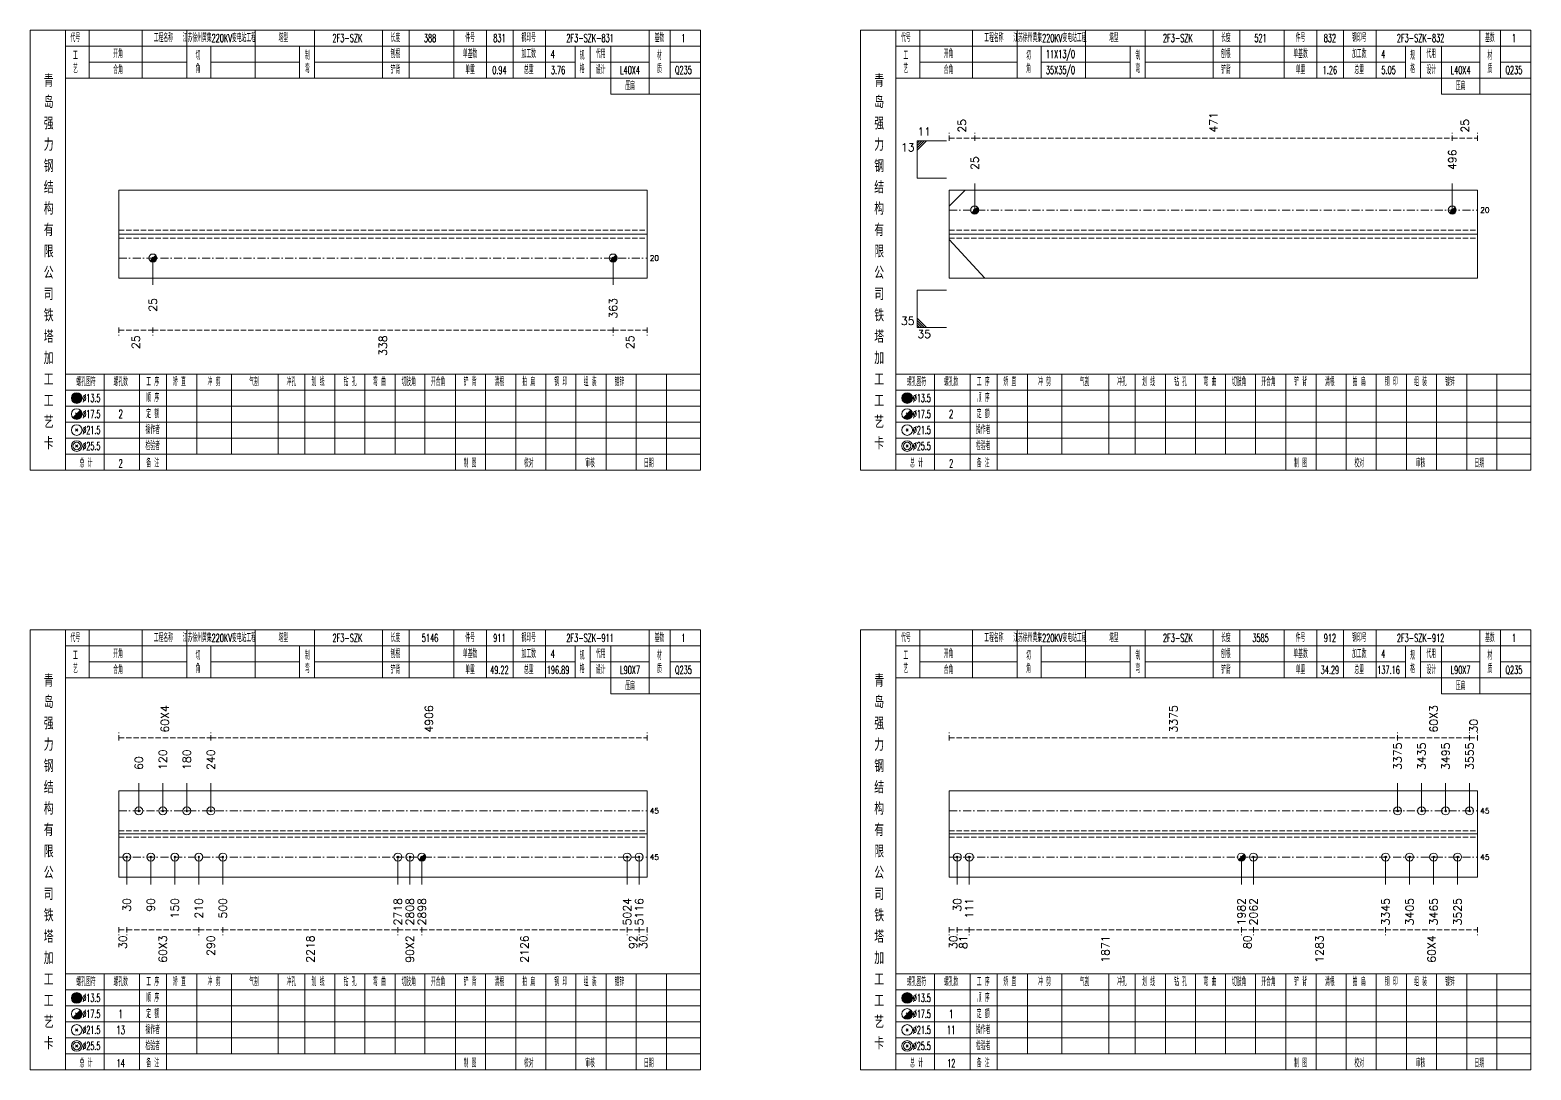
# Model space of a CAD drawing. Extents: x 0 to 4623, y -1159 to 4890.
# Drawn here: x 1557 to 2120, y 900 to 1290 of the extents above; entities that cross this region are included whole.
import ezdxf
from ezdxf.enums import TextEntityAlignment as Align

# ---------------------------------------------------------------- set-up
doc = ezdxf.new("R2010")
doc.units = 0
doc.header["$MEASUREMENT"] = 0
doc.linetypes.add('一点画线', pattern=[5.2, 3, -1, 0.2, -1])
doc.linetypes.add('虚线', pattern=[2.75, 2, -0.75])
doc.layers.get('0').update_dxf_attribs({"linetype": 'CONTINUOUS', "lineweight": 25})
for name, color, linetype, lineweight in [('1', 7, 'CONTINUOUS', 25), ('4', 7, 'CONTINUOUS', 25), ('5', 7, 'CONTINUOUS', 25)]:
    doc.layers.add(name, color=color, linetype=linetype, lineweight=lineweight)
doc.styles.get("Standard").update_dxf_attribs({"font": 'simplex.shx', "width": 0.7, "height": 3, "bigfont": 'gbhzfs.shx'})

# ---------------------------------------------------------------- blocks, each defined once
blk = doc.blocks.new('孔21.5')
at = {"layer": '5', "color": 7, "linetype": 'Continuous', "lineweight": 13}
for p, q in [((-0.2, -0.2), (0.2, 0.2)), ((-0.2, 0.2), (0.2, -0.2))]:
    blk.add_line(p, q, dxfattribs=at)
blk.add_circle((0, 0), 1, dxfattribs=at)
blk = doc.blocks.new('孔17.5')
at = {"layer": '5', "color": 7, "linetype": 'Continuous', "lineweight": 13}
for p, q in [((-0.707, -0.707), (0.707, 0.707)), ((-0.2, 0.2), (0.2, -0.2))]:
    blk.add_line(p, q, dxfattribs=at)
blk.add_circle((0, 0), 1, dxfattribs=at)
for radius in [0.9, 0.8, 0.7, 0.6, 0.5, 0.4, 0.3, 0.2, 0.1]:
    blk.add_arc((0, 0), radius, 225, 45, dxfattribs=at)

msp = doc.modelspace()

# ---------------------------------------------------------------- linework, layer by layer
at = {"color": 8, "linetype": '虚线', "lineweight": 9}
for p, q in [((1901.7, 1248.5), (1901.7, 1251.5)), ((1901.7, 1249.5), (1911.206, 1249.5)), ((1911.206, 1248.5), (1911.206, 1251.5)), ((1911.206, 1248.5), (1911.206, 1251.5)), ((1911.206, 1249.5), (2090.294, 1249.5)), ((2090.294, 1248.5), (2090.294, 1251.5)), ((2090.294, 1248.5), (2090.294, 1251.5)), ((2090.294, 1249.5), (2099.8, 1249.5)), ((2099.8, 1248.5), (2099.8, 1251.5)), ((1590.3, 1178.5), (1590.3, 1175.5)), ((1590.3, 1177.5), (1603.064, 1177.5)), ((1603.064, 1178.5), (1603.064, 1175.5)), ((1603.064, 1178.5), (1603.064, 1175.5)), ((1603.064, 1177.5), (1775.636, 1177.5)), ((1775.636, 1178.5), (1775.636, 1175.5)), ((1775.636, 1178.5), (1775.636, 1175.5)), ((1775.636, 1177.5), (1788.4, 1177.5)), ((1788.4, 1178.5), (1788.4, 1175.5)), ((1590.3, 1023.5), (1590.3, 1026.5)), ((1590.3, 1024.5), (1624.8, 1024.5)), ((1624.8, 1023.5), (1624.8, 1026.5)), ((1624.8, 1023.5), (1624.8, 1026.5)), ((1624.8, 1024.5), (1788.4, 1024.5)), ((1788.4, 1023.5), (1788.4, 1026.5)), ((1901.7, 1023.5), (1901.7, 1026.5)), ((1901.7, 1024.5), (2069.8, 1024.5)), ((2069.8, 1023.5), (2069.8, 1026.5)), ((2069.8, 1023.5), (2069.8, 1026.5)), ((2069.8, 1024.5), (2096.8, 1024.5)), ((2096.8, 1023.5), (2096.8, 1026.5)), ((2096.8, 1023.5), (2096.8, 1026.5)), ((2096.8, 1024.5), (2099.8, 1024.5)), ((2099.8, 1023.5), (2099.8, 1026.5)), ((1590.3, 953.5), (1590.3, 950.5)), ((1590.3, 952.5), (1593.3, 952.5)), ((1593.3, 953.5), (1593.3, 950.5)), ((1593.3, 953.5), (1593.3, 950.5)), ((1593.3, 952.5), (1620.3, 952.5)), ((1620.3, 953.5), (1620.3, 950.5)), ((1620.3, 953.5), (1620.3, 950.5)), ((1620.3, 952.5), (1629.3, 952.5)), ((1629.3, 953.5), (1629.3, 950.5)), ((1629.3, 953.5), (1629.3, 950.5)), ((1629.3, 952.5), (1694.932, 952.5)), ((1694.932, 953.5), (1694.932, 950.5)), ((1694.932, 953.5), (1694.932, 950.5)), ((1694.932, 952.5), (1703.932, 952.5)), ((1703.932, 953.5), (1703.932, 950.5)), ((1703.932, 953.5), (1703.932, 950.5)), ((1703.932, 952.5), (1780.9, 952.5)), ((1780.9, 953.5), (1780.9, 950.5)), ((1780.9, 953.5), (1780.9, 950.5)), ((1780.9, 952.5), (1785.4, 952.5)), ((1785.4, 953.5), (1785.4, 950.5)), ((1785.4, 953.5), (1785.4, 950.5)), ((1785.4, 952.5), (1788.4, 952.5)), ((1788.4, 953.5), (1788.4, 950.5)), ((1901.7, 953.5), (1901.7, 950.5)), ((1901.7, 952.5), (1904.7, 952.5)), ((1904.7, 953.5), (1904.7, 950.5)), ((1904.7, 953.5), (1904.7, 950.5)), ((1904.7, 952.5), (1909.2, 952.5)), ((1909.2, 953.5), (1909.2, 950.5)), ((1909.2, 953.5), (1909.2, 950.5)), ((1909.2, 952.5), (2011.221, 952.5)), ((2011.221, 953.5), (2011.221, 950.5)), ((2011.221, 953.5), (2011.221, 950.5)), ((2011.221, 952.5), (2015.721, 952.5)), ((2015.721, 953.5), (2015.721, 950.5)), ((2015.721, 953.5), (2015.721, 950.5)), ((2015.721, 952.5), (2065.3, 952.5)), ((2065.3, 953.5), (2065.3, 950.5)), ((2065.3, 953.5), (2065.3, 950.5)), ((2065.3, 952.5), (2099.8, 952.5)), ((2099.8, 953.5), (2099.8, 950.5))]:
    msp.add_line(p, q, dxfattribs=at)
at = {"color": 7, "linetype": 'Continuous', "lineweight": 13}
for p, q in [((1889.7, 1248.5), (1900.7, 1248.5)), ((1889.7, 1234.5), (1889.7, 1248.5)), ((1890.575, 1248.5), (1889.7, 1247.625)), ((1891.45, 1248.5), (1889.7, 1246.75)), ((1892.325, 1248.5), (1889.7, 1245.875)), ((1893.2, 1248.5), (1889.7, 1245)), ((1889.7, 1234.5), (1900.7, 1234.5)), ((1901.7, 1224), (1907.7, 1230)), ((1911.206, 1222.5), (1911.206, 1232.5)), ((2090.294, 1222.5), (2090.294, 1232.5)), ((1901.7, 1211.438), (1915.008, 1197)), ((1603.064, 1204.5), (1603.064, 1194.5)), ((1775.636, 1204.5), (1775.636, 1194.5)), ((1889.7, 1192.5), (1900.7, 1192.5)), ((1889.7, 1192.5), (1889.7, 1178.5)), ((1893.2, 1178.5), (1889.7, 1182)), ((1892.325, 1178.5), (1889.7, 1181.125)), ((1891.45, 1178.5), (1889.7, 1180.25)), ((1890.575, 1178.5), (1889.7, 1179.375)), ((1889.7, 1178.5), (1900.7, 1178.5)), ((1597.8, 997.167), (1597.8, 1007.5)), ((1606.8, 997.167), (1606.8, 1007.5)), ((1615.8, 997.167), (1615.8, 1007.5)), ((1624.8, 997.167), (1624.8, 1007.5)), ((2069.8, 997.167), (2069.8, 1007.5)), ((2078.8, 997.167), (2078.8, 1007.5)), ((2087.8, 997.167), (2087.8, 1007.5)), ((2096.8, 997.167), (2096.8, 1007.5)), ((1593.3, 979.833), (1593.3, 969.5)), ((1602.3, 979.833), (1602.3, 969.5)), ((1611.3, 979.833), (1611.3, 969.5)), ((1620.3, 979.833), (1620.3, 969.5)), ((1629.3, 979.833), (1629.3, 969.5)), ((1694.932, 979.833), (1694.932, 969.5)), ((1699.432, 979.833), (1699.432, 969.5)), ((1703.932, 979.833), (1703.932, 969.5)), ((1780.9, 979.833), (1780.9, 969.5)), ((1785.4, 979.833), (1785.4, 969.5)), ((1904.7, 979.833), (1904.7, 969.5)), ((1909.2, 979.833), (1909.2, 969.5)), ((2011.221, 979.833), (2011.221, 969.5)), ((2015.721, 979.833), (2015.721, 969.5)), ((2065.3, 979.833), (2065.3, 969.5)), ((2074.3, 979.833), (2074.3, 969.5)), ((2083.3, 979.833), (2083.3, 969.5)), ((2092.3, 979.833), (2092.3, 969.5))]:
    msp.add_line(p, q, dxfattribs=at)
at = {"color": 7, "linetype": 'Continuous', "lineweight": 18}
for p, q in [((1590.3, 1230), (1590.3, 1197)), ((1590.3, 1230), (1788.4, 1230)), ((1788.4, 1230), (1788.4, 1197)), ((1901.7, 1230), (1901.7, 1197)), ((1901.7, 1230), (2099.8, 1230)), ((2099.8, 1230), (2099.8, 1197)), ((1590.3, 1213.5), (1788.4, 1213.5)), ((1901.7, 1213.5), (2099.8, 1213.5)), ((1590.3, 1004.667), (1590.3, 972.333)), ((1590.3, 1004.667), (1788.4, 1004.667)), ((1788.4, 1004.667), (1788.4, 972.333)), ((1901.7, 1004.667), (1901.7, 972.333)), ((1901.7, 1004.667), (2099.8, 1004.667)), ((2099.8, 1004.667), (2099.8, 972.333)), ((1590.3, 988.5), (1788.4, 988.5)), ((1901.7, 988.5), (2099.8, 988.5))]:
    msp.add_line(p, q, dxfattribs=at)
at = {"color": 3, "linetype": '一点画线', "lineweight": 13}
for p, q in [((1901.7, 1222.5), (2099.8, 1222.5)), ((1590.3, 1204.5), (1788.4, 1204.5)), ((1590.3, 997.167), (1788.4, 997.167)), ((1901.7, 997.167), (2099.8, 997.167)), ((1590.3, 979.833), (1788.4, 979.833)), ((1901.7, 979.833), (2099.8, 979.833))]:
    msp.add_line(p, q, dxfattribs=at)
at = {"color": 1, "linetype": '虚线', "lineweight": 18}
for p, q in [((1590.3, 1215), (1788.4, 1215)), ((1590.3, 1212), (1788.4, 1212)), ((1901.7, 1215), (2099.8, 1215)), ((1901.7, 1212), (2099.8, 1212)), ((1590.3, 989.667), (1788.4, 989.667)), ((1590.3, 987.333), (1788.4, 987.333)), ((1901.7, 989.667), (2099.8, 989.667)), ((1901.7, 987.333), (2099.8, 987.333))]:
    msp.add_line(p, q, dxfattribs=at)
at = {"layer": '1', "color": 7, "linetype": 'Continuous', "lineweight": 18}
for p, q in [((1590.3, 1197), (1788.4, 1197)), ((1901.7, 1197), (2099.8, 1197)), ((1590.3, 972.333), (1788.4, 972.333)), ((1901.7, 972.333), (2099.8, 972.333))]:
    msp.add_line(p, q, dxfattribs=at)
at = {"layer": '4', "color": 1, "linetype": 'Continuous', "lineweight": 18}
for p, q in [((1570.3, 1125), (1570.3, 1290)), ((1579.2, 1272), (1579.2, 1290)), ((1599, 1272), (1599, 1290)), ((1615.8, 1272), (1615.8, 1290)), ((1641.4, 1272), (1641.4, 1290)), ((1663.7, 1272), (1663.7, 1290)), ((1689.2, 1272), (1689.2, 1290)), ((1699.2, 1272), (1699.2, 1290)), ((1715.9, 1272), (1715.9, 1290)), ((1728.1, 1272), (1728.1, 1290)), ((1738.1, 1272), (1738.1, 1290)), ((1750.3, 1272), (1750.3, 1290)), ((1789.2, 1266), (1789.2, 1290)), ((1797, 1272), (1797, 1290)), ((1881.7, 1125), (1881.7, 1290)), ((1890.6, 1272), (1890.6, 1290)), ((1910.4, 1272), (1910.4, 1290)), ((1927.2, 1272), (1927.2, 1290)), ((1952.8, 1272), (1952.8, 1290)), ((1975.1, 1272), (1975.1, 1290)), ((2000.6, 1272), (2000.6, 1290)), ((2010.6, 1272), (2010.6, 1290)), ((2027.3, 1272), (2027.3, 1290)), ((2039.5, 1272), (2039.5, 1290)), ((2049.5, 1272), (2049.5, 1290)), ((2061.7, 1272), (2061.7, 1290)), ((2100.6, 1266), (2100.6, 1290)), ((2108.4, 1272), (2108.4, 1290)), ((1570.3, 1284), (1808.4, 1284)), ((1624.8, 1272), (1624.8, 1284)), ((1658.1, 1272), (1658.1, 1284)), ((1761.4, 1272), (1761.4, 1284)), ((1767, 1272), (1767, 1284)), ((1774.8, 1266), (1774.8, 1284)), ((1881.7, 1284), (2119.8, 1284)), ((1936.2, 1272), (1936.2, 1284)), ((1969.5, 1272), (1969.5, 1284)), ((2072.8, 1272), (2072.8, 1284)), ((2078.4, 1272), (2078.4, 1284)), ((2086.2, 1266), (2086.2, 1284)), ((1579.2, 1278), (1615.8, 1278)), ((1624.8, 1278), (1658.1, 1278)), ((1663.7, 1278), (1761.4, 1278)), ((1767, 1278), (1789.2, 1278)), ((1797, 1278), (1808.4, 1278)), ((1890.6, 1278), (1927.2, 1278)), ((1936.2, 1278), (1969.5, 1278)), ((1975.1, 1278), (2072.8, 1278)), ((2078.4, 1278), (2100.6, 1278)), ((2108.4, 1278), (2119.8, 1278)), ((1570.3, 1272), (1808.4, 1272)), ((1881.7, 1272), (2119.8, 1272)), ((1774.8, 1266), (1808.4, 1266)), ((2086.2, 1266), (2119.8, 1266)), ((1570.3, 1161), (1808.4, 1161)), ((1584.8, 1125), (1584.8, 1161)), ((1598.1, 1125), (1598.1, 1161)), ((1608.2, 1125), (1608.2, 1161)), ((1619.6, 1131), (1619.6, 1161)), ((1632.5, 1131), (1632.5, 1161)), ((1650.1, 1131), (1650.1, 1161)), ((1660, 1131), (1660, 1161)), ((1671.3, 1131), (1671.3, 1161)), ((1682.6, 1131), (1682.6, 1161)), ((1693.9, 1131), (1693.9, 1161)), ((1705.1, 1131), (1705.1, 1161)), ((1716.5, 1131), (1716.5, 1161)), ((1727.8, 1131), (1727.8, 1161)), ((1739.1, 1131), (1739.1, 1161)), ((1750.4, 1131), (1750.4, 1161)), ((1761.7, 1131), (1761.7, 1161)), ((1773, 1131), (1773, 1161)), ((1784.3, 1131), (1784.3, 1161)), ((1795.6, 1131), (1795.6, 1161)), ((1881.7, 1161), (2119.8, 1161)), ((1896.2, 1125), (1896.2, 1161)), ((1909.5, 1125), (1909.5, 1161)), ((1919.6, 1125), (1919.6, 1161)), ((1931, 1131), (1931, 1161)), ((1943.9, 1131), (1943.9, 1161)), ((1961.5, 1131), (1961.5, 1161)), ((1971.4, 1131), (1971.4, 1161)), ((1982.7, 1131), (1982.7, 1161)), ((1994, 1131), (1994, 1161)), ((2005.3, 1131), (2005.3, 1161)), ((2016.5, 1131), (2016.5, 1161)), ((2027.9, 1131), (2027.9, 1161)), ((2039.2, 1131), (2039.2, 1161)), ((2050.5, 1131), (2050.5, 1161)), ((2061.8, 1131), (2061.8, 1161)), ((2073.1, 1131), (2073.1, 1161)), ((2084.4, 1131), (2084.4, 1161)), ((2095.7, 1131), (2095.7, 1161)), ((2107, 1131), (2107, 1161)), ((1570.3, 1155), (1808.4, 1155)), ((1881.7, 1155), (2119.8, 1155)), ((1570.3, 1149), (1808.4, 1149)), ((1881.7, 1149), (2119.8, 1149)), ((1570.3, 1143), (1808.4, 1143)), ((1881.7, 1143), (2119.8, 1143)), ((1570.3, 1137), (1808.4, 1137)), ((1881.7, 1137), (2119.8, 1137)), ((1570.3, 1131), (1808.4, 1131)), ((1716.5, 1125), (1716.5, 1131)), ((1727.8, 1125), (1727.8, 1131)), ((1739.1, 1125), (1739.1, 1131)), ((1750.4, 1125), (1750.4, 1131)), ((1761.7, 1125), (1761.7, 1131)), ((1773, 1125), (1773, 1131)), ((1784.3, 1125), (1784.3, 1131)), ((1795.6, 1125), (1795.6, 1131)), ((1881.7, 1131), (2119.8, 1131)), ((2027.9, 1125), (2027.9, 1131)), ((2039.2, 1125), (2039.2, 1131)), ((2050.5, 1125), (2050.5, 1131)), ((2061.8, 1125), (2061.8, 1131)), ((2073.1, 1125), (2073.1, 1131)), ((2084.4, 1125), (2084.4, 1131)), ((2095.7, 1125), (2095.7, 1131)), ((2107, 1125), (2107, 1131)), ((1570.3, 900), (1570.3, 1065)), ((1579.2, 1047), (1579.2, 1065)), ((1599, 1047), (1599, 1065)), ((1615.8, 1047), (1615.8, 1065)), ((1641.4, 1047), (1641.4, 1065)), ((1663.7, 1047), (1663.7, 1065)), ((1689.2, 1047), (1689.2, 1065)), ((1699.2, 1047), (1699.2, 1065)), ((1715.9, 1047), (1715.9, 1065)), ((1728.1, 1047), (1728.1, 1065)), ((1738.1, 1047), (1738.1, 1065)), ((1750.3, 1047), (1750.3, 1065)), ((1789.2, 1041), (1789.2, 1065)), ((1797, 1047), (1797, 1065)), ((1881.7, 900), (1881.7, 1065)), ((1890.6, 1047), (1890.6, 1065)), ((1910.4, 1047), (1910.4, 1065)), ((1927.2, 1047), (1927.2, 1065)), ((1952.8, 1047), (1952.8, 1065)), ((1975.1, 1047), (1975.1, 1065)), ((2000.6, 1047), (2000.6, 1065)), ((2010.6, 1047), (2010.6, 1065)), ((2027.3, 1047), (2027.3, 1065)), ((2039.5, 1047), (2039.5, 1065)), ((2049.5, 1047), (2049.5, 1065)), ((2061.7, 1047), (2061.7, 1065)), ((2100.6, 1041), (2100.6, 1065)), ((2108.4, 1047), (2108.4, 1065)), ((1570.3, 1059), (1808.4, 1059)), ((1624.8, 1047), (1624.8, 1059)), ((1658.1, 1047), (1658.1, 1059)), ((1761.4, 1047), (1761.4, 1059)), ((1767, 1047), (1767, 1059)), ((1774.8, 1041), (1774.8, 1059)), ((1881.7, 1059), (2119.8, 1059)), ((1936.2, 1047), (1936.2, 1059)), ((1969.5, 1047), (1969.5, 1059)), ((2072.8, 1047), (2072.8, 1059)), ((2078.4, 1047), (2078.4, 1059)), ((2086.2, 1041), (2086.2, 1059)), ((1579.2, 1053), (1615.8, 1053)), ((1624.8, 1053), (1658.1, 1053)), ((1663.7, 1053), (1761.4, 1053)), ((1767, 1053), (1789.2, 1053)), ((1797, 1053), (1808.4, 1053)), ((1890.6, 1053), (1927.2, 1053)), ((1936.2, 1053), (1969.5, 1053)), ((1975.1, 1053), (2072.8, 1053)), ((2078.4, 1053), (2100.6, 1053)), ((2108.4, 1053), (2119.8, 1053)), ((1570.3, 1047), (1808.4, 1047)), ((1881.7, 1047), (2119.8, 1047)), ((1774.8, 1041), (1808.4, 1041)), ((2086.2, 1041), (2119.8, 1041)), ((1570.3, 936), (1808.4, 936)), ((1584.8, 900), (1584.8, 936)), ((1598.1, 900), (1598.1, 936)), ((1608.2, 900), (1608.2, 936)), ((1619.6, 906), (1619.6, 936)), ((1632.5, 906), (1632.5, 936)), ((1650.1, 906), (1650.1, 936)), ((1660, 906), (1660, 936)), ((1671.3, 906), (1671.3, 936)), ((1682.6, 906), (1682.6, 936)), ((1693.9, 906), (1693.9, 936)), ((1705.1, 906), (1705.1, 936)), ((1716.5, 906), (1716.5, 936)), ((1727.8, 906), (1727.8, 936)), ((1739.1, 906), (1739.1, 936)), ((1750.4, 906), (1750.4, 936)), ((1761.7, 906), (1761.7, 936)), ((1773, 906), (1773, 936)), ((1784.3, 906), (1784.3, 936)), ((1795.6, 906), (1795.6, 936)), ((1881.7, 936), (2119.8, 936)), ((1896.2, 900), (1896.2, 936)), ((1909.5, 900), (1909.5, 936)), ((1919.6, 900), (1919.6, 936)), ((1931, 906), (1931, 936)), ((1943.9, 906), (1943.9, 936)), ((1961.5, 906), (1961.5, 936)), ((1971.4, 906), (1971.4, 936)), ((1982.7, 906), (1982.7, 936)), ((1994, 906), (1994, 936)), ((2005.3, 906), (2005.3, 936)), ((2016.5, 906), (2016.5, 936)), ((2027.9, 906), (2027.9, 936)), ((2039.2, 906), (2039.2, 936)), ((2050.5, 906), (2050.5, 936)), ((2061.8, 906), (2061.8, 936)), ((2073.1, 906), (2073.1, 936)), ((2084.4, 906), (2084.4, 936)), ((2095.7, 906), (2095.7, 936)), ((2107, 906), (2107, 936)), ((1570.3, 930), (1808.4, 930)), ((1881.7, 930), (2119.8, 930)), ((1570.3, 924), (1808.4, 924)), ((1881.7, 924), (2119.8, 924)), ((1570.3, 918), (1808.4, 918)), ((1881.7, 918), (2119.8, 918)), ((1570.3, 912), (1808.4, 912)), ((1881.7, 912), (2119.8, 912)), ((1570.3, 906), (1808.4, 906)), ((1716.5, 900), (1716.5, 906)), ((1727.8, 900), (1727.8, 906)), ((1739.1, 900), (1739.1, 906)), ((1750.4, 900), (1750.4, 906)), ((1761.7, 900), (1761.7, 906)), ((1773, 900), (1773, 906)), ((1784.3, 900), (1784.3, 906)), ((1795.6, 900), (1795.6, 906)), ((1881.7, 906), (2119.8, 906)), ((2027.9, 900), (2027.9, 906)), ((2039.2, 900), (2039.2, 906)), ((2050.5, 900), (2050.5, 906)), ((2061.8, 900), (2061.8, 906)), ((2073.1, 900), (2073.1, 906)), ((2084.4, 900), (2084.4, 906)), ((2095.7, 900), (2095.7, 906)), ((2107, 900), (2107, 906))]:
    msp.add_line(p, q, dxfattribs=at)
at = {"layer": '4', "color": 7, "linetype": 'Continuous', "lineweight": 13}
for p, q in [((1574.3, 1151.8), (1574.7, 1152.2)), ((1574.7, 1151.8), (1574.3, 1152.2)), ((1885.7, 1151.8), (1886.1, 1152.2)), ((1886.1, 1151.8), (1885.7, 1152.2)), ((1573.086, 1144.586), (1575.914, 1147.414)), ((1574.1, 1146.4), (1574.9, 1145.6)), ((1884.486, 1144.586), (1887.314, 1147.414)), ((1885.5, 1146.4), (1886.3, 1145.6)), ((1574.1, 1139.6), (1574.9, 1140.4)), ((1574.1, 1140.4), (1574.9, 1139.6)), ((1885.5, 1139.6), (1886.3, 1140.4)), ((1885.5, 1140.4), (1886.3, 1139.6)), ((1574.1, 1133.6), (1574.9, 1134.4)), ((1574.1, 1134.4), (1574.9, 1133.6)), ((1885.5, 1133.6), (1886.3, 1134.4)), ((1885.5, 1134.4), (1886.3, 1133.6)), ((1574.3, 926.8), (1574.7, 927.2)), ((1574.7, 926.8), (1574.3, 927.2)), ((1885.7, 926.8), (1886.1, 927.2)), ((1886.1, 926.8), (1885.7, 927.2)), ((1573.086, 919.586), (1575.914, 922.414)), ((1574.1, 921.4), (1574.9, 920.6)), ((1884.486, 919.586), (1887.314, 922.414)), ((1885.5, 921.4), (1886.3, 920.6)), ((1574.1, 914.6), (1574.9, 915.4)), ((1574.1, 915.4), (1574.9, 914.6)), ((1885.5, 914.6), (1886.3, 915.4)), ((1885.5, 915.4), (1886.3, 914.6)), ((1574.1, 908.6), (1574.9, 909.4)), ((1574.1, 909.4), (1574.9, 908.6)), ((1885.5, 908.6), (1886.3, 909.4)), ((1885.5, 909.4), (1886.3, 908.6))]:
    msp.add_line(p, q, dxfattribs=at)
at = {"layer": '4', "color": 1, "linetype": 'Continuous', "lineweight": 18}
for points in [[(1557, 1290), (1557, 1125), (1808.4, 1125), (1808.4, 1290)], [(1868.4, 1290), (1868.4, 1125), (2119.8, 1125), (2119.8, 1290)], [(1557, 1065), (1557, 900), (1808.4, 900), (1808.4, 1065)], [(1868.4, 1065), (1868.4, 900), (2119.8, 900), (2119.8, 1065)]]:
    msp.add_lwpolyline(points, close=True, dxfattribs=at)
at = {"layer": '4', "color": 7, "linetype": 'Continuous', "lineweight": 13}
for centre, radius in [((1574.5, 1152), 2), ((1574.5, 1152), 1.8), ((1885.9, 1152), 2), ((1885.9, 1152), 1.8), ((1574.5, 1152), 1.6), ((1574.5, 1152), 1.4), ((1574.5, 1152), 1.2), ((1574.5, 1152), 1), ((1574.5, 1152), 0.8), ((1574.5, 1152), 0.6), ((1574.5, 1152), 0.4), ((1574.5, 1152), 0.2), ((1885.9, 1152), 1.6), ((1885.9, 1152), 1.4), ((1885.9, 1152), 1.2), ((1885.9, 1152), 1), ((1885.9, 1152), 0.8), ((1885.9, 1152), 0.6), ((1885.9, 1152), 0.4), ((1885.9, 1152), 0.2), ((1574.5, 1146), 2), ((1885.9, 1146), 2), ((1574.5, 1140), 2), ((1885.9, 1140), 2), ((1574.5, 1134), 2), ((1574.5, 1134), 1.4), ((1885.9, 1134), 2), ((1885.9, 1134), 1.4), ((1574.5, 927), 2), ((1574.5, 927), 1.8), ((1885.9, 927), 2), ((1885.9, 927), 1.8), ((1574.5, 921), 2), ((1574.5, 927), 1.6), ((1574.5, 927), 1.4), ((1574.5, 927), 1.2), ((1574.5, 927), 1), ((1574.5, 927), 0.8), ((1574.5, 927), 0.6), ((1574.5, 927), 0.4), ((1574.5, 927), 0.2), ((1885.9, 921), 2), ((1885.9, 927), 1.6), ((1885.9, 927), 1.4), ((1885.9, 927), 1.2), ((1885.9, 927), 1), ((1885.9, 927), 0.8), ((1885.9, 927), 0.6), ((1885.9, 927), 0.4), ((1885.9, 927), 0.2), ((1574.5, 915), 2), ((1885.9, 915), 2), ((1574.5, 909), 2), ((1574.5, 909), 1.4), ((1885.9, 909), 2), ((1885.9, 909), 1.4)]:
    msp.add_circle(centre, radius, dxfattribs=at)
for centre, radius in [((1574.5, 1146), 1.8), ((1574.5, 1146), 1.6), ((1574.5, 1146), 1.4), ((1574.5, 1146), 1.2), ((1574.5, 1146), 1), ((1574.5, 1146), 0.8), ((1574.5, 1146), 0.6), ((1574.5, 1146), 0.4), ((1574.5, 1146), 0.2), ((1885.9, 1146), 1.8), ((1885.9, 1146), 1.6), ((1885.9, 1146), 1.4), ((1885.9, 1146), 1.2), ((1885.9, 1146), 1), ((1885.9, 1146), 0.8), ((1885.9, 1146), 0.6), ((1885.9, 1146), 0.4), ((1885.9, 1146), 0.2), ((1574.5, 921), 1.8), ((1574.5, 921), 1.6), ((1574.5, 921), 1.4), ((1574.5, 921), 1.2), ((1574.5, 921), 1), ((1574.5, 921), 0.8), ((1574.5, 921), 0.6), ((1574.5, 921), 0.4), ((1574.5, 921), 0.2), ((1885.9, 921), 1.8), ((1885.9, 921), 1.6), ((1885.9, 921), 1.4), ((1885.9, 921), 1.2), ((1885.9, 921), 1), ((1885.9, 921), 0.8), ((1885.9, 921), 0.6), ((1885.9, 921), 0.4), ((1885.9, 921), 0.2)]:
    msp.add_arc(centre, radius, 225, 45, dxfattribs=at)

# ---------------------------------------------------------------- block references
at = {"color": 7, "linetype": 'Continuous', "lineweight": 13, "xscale": 1.5, "yscale": 1.5, "zscale": 1.5}
for name, p in [('孔17.5', (1911.206, 1222.5)), ('孔17.5', (2090.294, 1222.5)), ('孔21.5', (1597.8, 997.167)), ('孔21.5', (1606.8, 997.167)), ('孔21.5', (1615.8, 997.167)), ('孔21.5', (1624.8, 997.167)), ('孔21.5', (2069.8, 997.167)), ('孔21.5', (2078.8, 997.167)), ('孔21.5', (2087.8, 997.167)), ('孔21.5', (2096.8, 997.167))]:
    msp.add_blockref(name, p, dxfattribs=at)
at = {"layer": '1', "color": 7, "linetype": 'Continuous', "lineweight": 13, "xscale": 1.5, "yscale": 1.5, "zscale": 1.5}
for name, p in [('孔17.5', (1603.064, 1204.5)), ('孔17.5', (1775.636, 1204.5)), ('孔21.5', (1593.3, 979.833)), ('孔21.5', (1602.3, 979.833)), ('孔21.5', (1611.3, 979.833)), ('孔21.5', (1620.3, 979.833)), ('孔21.5', (1629.3, 979.833)), ('孔21.5', (1694.932, 979.833)), ('孔21.5', (1699.432, 979.833)), ('孔17.5', (1703.932, 979.833)), ('孔21.5', (1780.9, 979.833)), ('孔21.5', (1785.4, 979.833)), ('孔21.5', (1904.7, 979.833)), ('孔21.5', (1909.2, 979.833)), ('孔17.5', (2011.221, 979.833)), ('孔21.5', (2015.721, 979.833)), ('孔21.5', (2065.3, 979.833)), ('孔21.5', (2074.3, 979.833)), ('孔21.5', (2083.3, 979.833)), ('孔21.5', (2092.3, 979.833))]:
    msp.add_blockref(name, p, dxfattribs=at)

# ---------------------------------------------------------------- texts
at = {"color": 8, "linetype": 'Continuous', "lineweight": 9}
for s, p in [('25', (1906.453, 1251.5)), ('471', (2000.75, 1251.5)), ('25', (2095.047, 1251.5)), ('60X4', (1607.55, 1026.5)), ('4906', (1706.6, 1026.5)), ('3375', (1985.75, 1026.5)), ('60X3', (2083.3, 1026.5)), ('30', (2098.3, 1026.5))]:
    msp.add_text(s, height=3, rotation=90, dxfattribs=at).set_placement(p, align=Align.MIDDLE_LEFT)
at = {"color": 7, "linetype": 'Continuous', "lineweight": 13}
msp.add_text('11', height=3, dxfattribs=at).set_placement((1889.7, 1249.5), align=Align.BOTTOM_LEFT)
msp.add_text('13', height=3, dxfattribs=at).set_placement((1888.7, 1247.5), align=Align.TOP_RIGHT)
for s, p in [('496', (2090.294, 1237.5)), ('25', (1911.206, 1237.5)), ('120', (1606.8, 1012.5)), ('180', (1615.8, 1012.5)), ('240', (1624.8, 1012.5)), ('3375', (2069.8, 1012.5)), ('3435', (2078.8, 1012.5)), ('3495', (2087.8, 1012.5)), ('3555', (2096.8, 1012.5)), ('60', (1597.8, 1012.5))]:
    msp.add_text(s, height=3, rotation=90, dxfattribs=at).set_placement(p, align=Align.MIDDLE_LEFT)
for s, p in [('20', (2100.8, 1222.5)), ('20', (1789.4, 1204.5)), ('45', (1789.4, 997.167)), ('45', (2100.8, 997.167)), ('45', (1789.4, 979.833)), ('45', (2100.8, 979.833))]:
    msp.add_text(s, height=2, dxfattribs=at).set_placement(p, align=Align.MIDDLE_LEFT)
msp.add_text('35', height=3, dxfattribs=at).set_placement((1888.7, 1178.5), align=Align.BOTTOM_RIGHT)
msp.add_text('35', height=3, dxfattribs=at).set_placement((1889.7, 1177.5), align=Align.TOP_LEFT)
at = {"color": 8, "linetype": 'Continuous', "lineweight": 9}
for s, p in [('25', (1596.682, 1175.5)), ('338', (1689.35, 1175.5)), ('25', (1782.018, 1175.5)), ('30', (1591.8, 950.5)), ('60X3', (1606.8, 950.5)), ('290', (1624.8, 950.5)), ('2218', (1662.116, 950.5)), ('90X2', (1699.432, 950.5)), ('2126', (1742.416, 950.5)), ('92', (1783.15, 950.5)), ('30', (1786.9, 950.5)), ('30', (1903.2, 950.5)), ('81', (1906.95, 950.5)), ('1871', (1960.211, 950.5)), ('80', (2013.471, 950.5)), ('1283', (2040.511, 950.5)), ('60X4', (2082.55, 950.5))]:
    msp.add_text(s, height=3, rotation=90, dxfattribs=at).set_placement(p, align=Align.MIDDLE_RIGHT)
at = {"layer": '1', "color": 7, "linetype": 'Continuous', "lineweight": 13}
for s, p in [('25', (1603.064, 1189.5)), ('363', (1775.636, 1189.5)), ('30', (1593.3, 964.5)), ('90', (1602.3, 964.5)), ('150', (1611.3, 964.5)), ('210', (1620.3, 964.5)), ('500', (1629.3, 964.5)), ('2718', (1694.932, 964.5)), ('2808', (1699.432, 964.5)), ('2898', (1703.932, 964.5)), ('5024', (1780.9, 964.5)), ('5116', (1785.4, 964.5)), ('30', (1904.7, 964.5)), ('111', (1909.2, 964.5)), ('1982', (2011.221, 964.5)), ('2062', (2015.721, 964.5)), ('3345', (2065.3, 964.5)), ('3405', (2074.3, 964.5)), ('3465', (2083.3, 964.5)), ('3525', (2092.3, 964.5))]:
    msp.add_text(s, height=3, rotation=90, dxfattribs=at).set_placement(p, align=Align.MIDDLE_RIGHT)
at = {"layer": '4', "color": 1, "linetype": 'Continuous', "lineweight": 13}
for s, height, width, p in [('工程名称', 3, 0.6, (1607, 1287)), ('江苏徐州黄集220KV变电站工程', 3, 0.6, (1628, 1287)), ('长度', 3, 0.6, (1694, 1287)), ('基数', 3, 0.6, (1793, 1287)), ('工程名称', 3, 0.6, (1918.4, 1287)), ('江苏徐州黄集220KV变电站工程', 3, 0.6, (1939.4, 1287)), ('长度', 3, 0.6, (2005.4, 1287)), ('基数', 3, 0.6, (2104.4, 1287)), ('代号', 3, 0.6, (1574, 1287)), ('塔型', 3, 0.6, (1652, 1287)), ('2F3-SZK', 3, 0.6, (1676, 1287)), ('388', 3, 0.6, (1707, 1287)), ('件号', 3, 0.6, (1722, 1287)), ('831', 3, 0.6, (1733, 1287)), ('钢印号', 3, 0.6, (1744, 1287)), ('2F3-SZK-831', 3, 0.6, (1767, 1287)), ('1', 3, 0.6, (1802, 1287)), ('代号', 3, 0.6, (1885.4, 1287)), ('塔型', 3, 0.6, (1963.4, 1287)), ('2F3-SZK', 3, 0.6, (1987.4, 1287)), ('521', 3, 0.6, (2018.4, 1287)), ('件号', 3, 0.6, (2033.4, 1287)), ('832', 3, 0.6, (2044.4, 1287)), ('钢印号', 3, 0.6, (2055.4, 1287)), ('2F3-SZK-832', 3, 0.6, (2078.4, 1287)), ('1', 3, 0.6, (2113.4, 1287)), ('工', 3, 0.6, (1574, 1280.4)), ('开角', 3, 0.6, (1590, 1281)), ('切', 3, 0.6, (1620, 1280.4)), ('制', 3, 0.6, (1661, 1280.4)), ('刨根', 3, 0.6, (1694, 1281)), ('单基数', 3, 0.6, (1722, 1281)), ('加工数', 3, 0.6, (1744, 1281)), ('4', 3, 0.6, (1753, 1281)), ('规', 3, 0.6, (1764, 1280.4)), ('代用', 3, 0.6, (1771, 1281)), ('材', 3, 0.6, (1793, 1280.4)), ('工', 3, 0.6, (1885.4, 1280.4)), ('开角', 3, 0.6, (1901.4, 1281)), ('切', 3, 0.6, (1931.4, 1280.4)), ('11X13/0', 3, 0.6, (1943.4, 1281)), ('制', 3, 0.6, (1972.4, 1280.4)), ('刨根', 3, 0.6, (2005.4, 1281)), ('单基数', 3, 0.6, (2033.4, 1281)), ('加工数', 3, 0.6, (2055.4, 1281)), ('4', 3, 0.6, (2064.4, 1281)), ('规', 3, 0.6, (2075.4, 1280.4)), ('代用', 3, 0.6, (2082.4, 1281)), ('材', 3, 0.6, (2104.4, 1280.4)), ('青', 4.6, 0.8, (1564, 1271)), ('艺', 3, 0.6, (1574, 1275.4)), ('合角', 3, 0.6, (1590, 1275)), ('角', 3, 0.6, (1620, 1275.4)), ('弯', 3, 0.6, (1661, 1275.4)), ('铲背', 3, 0.6, (1694, 1275)), ('单重', 3, 0.6, (1722, 1275)), ('0.94', 3, 0.6, (1733, 1275)), ('总重', 3, 0.6, (1744, 1275)), ('3.76', 3, 0.6, (1755, 1275)), ('格', 3, 0.6, (1764, 1275.4)), ('设计', 3, 0.6, (1771, 1275)), ('L40X4', 3, 0.6, (1782, 1275)), ('质', 3, 0.6, (1793, 1275.4)), ('Q235', 3, 0.6, (1802, 1275)), ('青', 4.6, 0.8, (1875.4, 1271)), ('艺', 3, 0.6, (1885.4, 1275.4)), ('合角', 3, 0.6, (1901.4, 1275)), ('角', 3, 0.6, (1931.4, 1275.4)), ('35X35/0', 3, 0.6, (1943.4, 1275)), ('弯', 3, 0.6, (1972.4, 1275.4)), ('铲背', 3, 0.6, (2005.4, 1275)), ('单重', 3, 0.6, (2033.4, 1275)), ('1.26', 3, 0.6, (2044.4, 1275)), ('总重', 3, 0.6, (2055.4, 1275)), ('5.05', 3, 0.6, (2066.4, 1275)), ('格', 3, 0.6, (2075.4, 1275.4)), ('设计', 3, 0.6, (2082.4, 1275)), ('L40X4', 3, 0.6, (2093.4, 1275)), ('质', 3, 0.6, (2104.4, 1275.4)), ('Q235', 3, 0.6, (2113.4, 1275)), ('压扁', 3, 0.6, (1782, 1269)), ('压扁', 3, 0.6, (2093.4, 1269)), ('岛', 4.6, 0.8, (1564, 1263)), ('岛', 4.6, 0.8, (1875.4, 1263)), ('强', 4.6, 0.8, (1564, 1255)), ('强', 4.6, 0.8, (1875.4, 1255)), ('力', 4.6, 0.8, (1564, 1247)), ('力', 4.6, 0.8, (1875.4, 1247)), ('钢', 4.6, 0.8, (1564, 1239)), ('钢', 4.6, 0.8, (1875.4, 1239)), ('结', 4.6, 0.8, (1564, 1231)), ('结', 4.6, 0.8, (1875.4, 1231)), ('构', 4.6, 0.8, (1564, 1223)), ('构', 4.6, 0.8, (1875.4, 1223)), ('有', 4.6, 0.8, (1564, 1215)), ('有', 4.6, 0.8, (1875.4, 1215)), ('限', 4.6, 0.8, (1564, 1207)), ('限', 4.6, 0.8, (1875.4, 1207)), ('公', 4.6, 0.8, (1564, 1199)), ('公', 4.6, 0.8, (1875.4, 1199)), ('司', 4.6, 0.8, (1564, 1191)), ('司', 4.6, 0.8, (1875.4, 1191)), ('铁', 4.6, 0.8, (1564, 1183)), ('铁', 4.6, 0.8, (1875.4, 1183)), ('塔', 4.6, 0.8, (1564, 1175)), ('塔', 4.6, 0.8, (1875.4, 1175)), ('加', 4.6, 0.8, (1564, 1167)), ('加', 4.6, 0.8, (1875.4, 1167)), ('工', 4.6, 0.8, (1564, 1159)), ('螺孔图符', 3, 0.6, (1578, 1158)), ('螺孔数', 3, 0.6, (1591, 1158)), ('工 序', 3, 0.6, (1603, 1158)), ('矫 直', 3, 0.6, (1613, 1158)), ('冲 剪', 3, 0.6, (1626, 1158)), ('气割', 3, 0.6, (1641, 1158)), ('冲孔', 3, 0.6, (1655, 1158)), ('划 线', 3, 0.6, (1665, 1158)), ('钻 孔', 3, 0.6, (1677, 1158)), ('弯 曲', 3, 0.6, (1688, 1158)), ('切肢角', 3, 0.6, (1699, 1158)), ('开合角', 3, 0.6, (1710, 1158)), ('铲 背', 3, 0.6, (1722, 1158)), ('清根', 3, 0.6, (1733, 1158)), ('拍 扁', 3, 0.6, (1744, 1158)), ('钢 印', 3, 0.6, (1756, 1158)), ('组 装', 3, 0.6, (1767, 1158)), ('镀锌', 3, 0.6, (1778, 1158)), ('工', 4.6, 0.8, (1875.4, 1159)), ('螺孔图符', 3, 0.6, (1889.4, 1158)), ('螺孔数', 3, 0.6, (1902.4, 1158)), ('工 序', 3, 0.6, (1914.4, 1158)), ('矫 直', 3, 0.6, (1924.4, 1158)), ('冲 剪', 3, 0.6, (1937.4, 1158)), ('气割', 3, 0.6, (1952.4, 1158)), ('冲孔', 3, 0.6, (1966.4, 1158)), ('划 线', 3, 0.6, (1976.4, 1158)), ('钻 孔', 3, 0.6, (1988.4, 1158)), ('弯 曲', 3, 0.6, (1999.4, 1158)), ('切肢角', 3, 0.6, (2010.4, 1158)), ('开合角', 3, 0.6, (2021.4, 1158)), ('铲 背', 3, 0.6, (2033.4, 1158)), ('清根', 3, 0.6, (2044.4, 1158)), ('拍 扁', 3, 0.6, (2055.4, 1158)), ('钢 印', 3, 0.6, (2067.4, 1158)), ('组 装', 3, 0.6, (2078.4, 1158)), ('镀锌', 3, 0.6, (2089.4, 1158)), ('顺 序', 3, 0.6, (1603, 1152)), ('顺 序', 3, 0.6, (1914.4, 1152)), ('工', 4.6, 0.8, (1564, 1151)), ('%%C13.5', 3, 0.5, (1580, 1152)), ('工', 4.6, 0.8, (1875.4, 1151)), ('%%C13.5', 3, 0.5, (1891.4, 1152)), ('艺', 4.6, 0.8, (1564, 1143)), ('%%C17.5', 3, 0.5, (1580, 1146)), ('2', 3.2, 0.6, (1591, 1146)), ('定 额', 3, 0.6, (1603, 1146)), ('艺', 4.6, 0.8, (1875.4, 1143)), ('%%C17.5', 3, 0.5, (1891.4, 1146)), ('2', 3.2, 0.6, (1902.4, 1146)), ('定 额', 3, 0.6, (1914.4, 1146)), ('卡', 4.6, 0.8, (1564, 1135)), ('%%C21.5', 3, 0.5, (1580, 1140)), ('操作者', 3, 0.6, (1603, 1140)), ('卡', 4.6, 0.8, (1875.4, 1135)), ('%%C21.5', 3, 0.5, (1891.4, 1140)), ('操作者', 3, 0.6, (1914.4, 1140)), ('%%C25.5', 3, 0.5, (1580, 1134)), ('检验者', 3, 0.6, (1603, 1134)), ('%%C25.5', 3, 0.5, (1891.4, 1134)), ('检验者', 3, 0.6, (1914.4, 1134)), ('总 计', 3, 0.6, (1578, 1127.5)), ('2', 3, 0.6, (1591, 1127.5)), ('备 注', 3, 0.6, (1603, 1127.5)), ('制 图', 3, 0.6, (1722, 1127.5)), ('校对', 3, 0.6, (1744, 1127.5)), ('审核', 3, 0.6, (1767, 1127.5)), ('日期', 3, 0.6, (1789, 1127.5)), ('总 计', 3, 0.6, (1889.4, 1127.5)), ('2', 3, 0.6, (1902.4, 1127.5)), ('备 注', 3, 0.6, (1914.4, 1127.5)), ('制 图', 3, 0.6, (2033.4, 1127.5)), ('校对', 3, 0.6, (2055.4, 1127.5)), ('审核', 3, 0.6, (2078.4, 1127.5)), ('日期', 3, 0.6, (2100.4, 1127.5)), ('代号', 3, 0.6, (1574, 1062)), ('工程名称', 3, 0.6, (1607, 1062)), ('江苏徐州黄集220KV变电站工程', 3, 0.6, (1628, 1062)), ('塔型', 3, 0.6, (1652, 1062)), ('长度', 3, 0.6, (1694, 1062)), ('件号', 3, 0.6, (1722, 1062)), ('钢印号', 3, 0.6, (1744, 1062)), ('基数', 3, 0.6, (1793, 1062)), ('代号', 3, 0.6, (1885.4, 1062)), ('工程名称', 3, 0.6, (1918.4, 1062)), ('江苏徐州黄集220KV变电站工程', 3, 0.6, (1939.4, 1062)), ('塔型', 3, 0.6, (1963.4, 1062)), ('长度', 3, 0.6, (2005.4, 1062)), ('件号', 3, 0.6, (2033.4, 1062)), ('钢印号', 3, 0.6, (2055.4, 1062)), ('基数', 3, 0.6, (2104.4, 1062)), ('2F3-SZK', 3, 0.6, (1676, 1062)), ('5146', 3, 0.6, (1707, 1062)), ('911', 3, 0.6, (1733, 1062)), ('2F3-SZK-911', 3, 0.6, (1767, 1062)), ('1', 3, 0.6, (1802, 1062)), ('2F3-SZK', 3, 0.6, (1987.4, 1062)), ('3585', 3, 0.6, (2018.4, 1062)), ('912', 3, 0.6, (2044.4, 1062)), ('2F3-SZK-912', 3, 0.6, (2078.4, 1062)), ('1', 3, 0.6, (2113.4, 1062)), ('工', 3, 0.6, (1574, 1055.4)), ('开角', 3, 0.6, (1590, 1056)), ('切', 3, 0.6, (1620, 1055.4)), ('制', 3, 0.6, (1661, 1055.4)), ('刨根', 3, 0.6, (1694, 1056)), ('单基数', 3, 0.6, (1722, 1056)), ('加工数', 3, 0.6, (1744, 1056)), ('4', 3, 0.6, (1753, 1056)), ('规', 3, 0.6, (1764, 1055.4)), ('代用', 3, 0.6, (1771, 1056)), ('材', 3, 0.6, (1793, 1055.4)), ('工', 3, 0.6, (1885.4, 1055.4)), ('开角', 3, 0.6, (1901.4, 1056)), ('切', 3, 0.6, (1931.4, 1055.4)), ('制', 3, 0.6, (1972.4, 1055.4)), ('刨根', 3, 0.6, (2005.4, 1056)), ('单基数', 3, 0.6, (2033.4, 1056)), ('加工数', 3, 0.6, (2055.4, 1056)), ('4', 3, 0.6, (2064.4, 1056)), ('规', 3, 0.6, (2075.4, 1055.4)), ('代用', 3, 0.6, (2082.4, 1056)), ('材', 3, 0.6, (2104.4, 1055.4)), ('青', 4.6, 0.8, (1564, 1046)), ('艺', 3, 0.6, (1574, 1050.4)), ('合角', 3, 0.6, (1590, 1050)), ('角', 3, 0.6, (1620, 1050.4)), ('弯', 3, 0.6, (1661, 1050.4)), ('铲背', 3, 0.6, (1694, 1050)), ('单重', 3, 0.6, (1722, 1050)), ('49.22', 3, 0.6, (1733, 1050)), ('总重', 3, 0.6, (1744, 1050)), ('196.89', 3, 0.6, (1755, 1050)), ('格', 3, 0.6, (1764, 1050.4)), ('设计', 3, 0.6, (1771, 1050)), ('L90X7', 3, 0.6, (1782, 1050)), ('质', 3, 0.6, (1793, 1050.4)), ('Q235', 3, 0.6, (1802, 1050)), ('青', 4.6, 0.8, (1875.4, 1046)), ('艺', 3, 0.6, (1885.4, 1050.4)), ('合角', 3, 0.6, (1901.4, 1050)), ('角', 3, 0.6, (1931.4, 1050.4)), ('弯', 3, 0.6, (1972.4, 1050.4)), ('铲背', 3, 0.6, (2005.4, 1050)), ('单重', 3, 0.6, (2033.4, 1050)), ('34.29', 3, 0.6, (2044.4, 1050)), ('总重', 3, 0.6, (2055.4, 1050)), ('137.16', 3, 0.6, (2066.4, 1050)), ('格', 3, 0.6, (2075.4, 1050.4)), ('设计', 3, 0.6, (2082.4, 1050)), ('L90X7', 3, 0.6, (2093.4, 1050)), ('质', 3, 0.6, (2104.4, 1050.4)), ('Q235', 3, 0.6, (2113.4, 1050)), ('压扁', 3, 0.6, (1782, 1044)), ('压扁', 3, 0.6, (2093.4, 1044)), ('岛', 4.6, 0.8, (1564, 1038)), ('岛', 4.6, 0.8, (1875.4, 1038)), ('强', 4.6, 0.8, (1564, 1030)), ('强', 4.6, 0.8, (1875.4, 1030)), ('力', 4.6, 0.8, (1564, 1022)), ('力', 4.6, 0.8, (1875.4, 1022)), ('钢', 4.6, 0.8, (1564, 1014)), ('钢', 4.6, 0.8, (1875.4, 1014)), ('结', 4.6, 0.8, (1564, 1006)), ('结', 4.6, 0.8, (1875.4, 1006)), ('构', 4.6, 0.8, (1564, 998)), ('构', 4.6, 0.8, (1875.4, 998)), ('有', 4.6, 0.8, (1564, 990)), ('有', 4.6, 0.8, (1875.4, 990)), ('限', 4.6, 0.8, (1564, 982)), ('限', 4.6, 0.8, (1875.4, 982)), ('公', 4.6, 0.8, (1564, 974)), ('公', 4.6, 0.8, (1875.4, 974)), ('司', 4.6, 0.8, (1564, 966)), ('司', 4.6, 0.8, (1875.4, 966)), ('铁', 4.6, 0.8, (1564, 958)), ('铁', 4.6, 0.8, (1875.4, 958)), ('塔', 4.6, 0.8, (1564, 950)), ('塔', 4.6, 0.8, (1875.4, 950)), ('加', 4.6, 0.8, (1564, 942)), ('加', 4.6, 0.8, (1875.4, 942)), ('工', 4.6, 0.8, (1564, 934)), ('螺孔图符', 3, 0.6, (1578, 933)), ('螺孔数', 3, 0.6, (1591, 933)), ('工 序', 3, 0.6, (1603, 933)), ('矫 直', 3, 0.6, (1613, 933)), ('冲 剪', 3, 0.6, (1626, 933)), ('气割', 3, 0.6, (1641, 933)), ('冲孔', 3, 0.6, (1655, 933)), ('划 线', 3, 0.6, (1665, 933)), ('钻 孔', 3, 0.6, (1677, 933)), ('弯 曲', 3, 0.6, (1688, 933)), ('切肢角', 3, 0.6, (1699, 933)), ('开合角', 3, 0.6, (1710, 933)), ('铲 背', 3, 0.6, (1722, 933)), ('清根', 3, 0.6, (1733, 933)), ('拍 扁', 3, 0.6, (1744, 933)), ('钢 印', 3, 0.6, (1756, 933)), ('组 装', 3, 0.6, (1767, 933)), ('镀锌', 3, 0.6, (1778, 933)), ('工', 4.6, 0.8, (1875.4, 934)), ('螺孔图符', 3, 0.6, (1889.4, 933)), ('螺孔数', 3, 0.6, (1902.4, 933)), ('工 序', 3, 0.6, (1914.4, 933)), ('矫 直', 3, 0.6, (1924.4, 933)), ('冲 剪', 3, 0.6, (1937.4, 933)), ('气割', 3, 0.6, (1952.4, 933)), ('冲孔', 3, 0.6, (1966.4, 933)), ('划 线', 3, 0.6, (1976.4, 933)), ('钻 孔', 3, 0.6, (1988.4, 933)), ('弯 曲', 3, 0.6, (1999.4, 933)), ('切肢角', 3, 0.6, (2010.4, 933)), ('开合角', 3, 0.6, (2021.4, 933)), ('铲 背', 3, 0.6, (2033.4, 933)), ('清根', 3, 0.6, (2044.4, 933)), ('拍 扁', 3, 0.6, (2055.4, 933)), ('钢 印', 3, 0.6, (2067.4, 933)), ('组 装', 3, 0.6, (2078.4, 933)), ('镀锌', 3, 0.6, (2089.4, 933)), ('顺 序', 3, 0.6, (1603, 927)), ('顺 序', 3, 0.6, (1914.4, 927)), ('工', 4.6, 0.8, (1564, 926)), ('%%C13.5', 3, 0.5, (1580, 927)), ('工', 4.6, 0.8, (1875.4, 926)), ('%%C13.5', 3, 0.5, (1891.4, 927)), ('艺', 4.6, 0.8, (1564, 918)), ('%%C17.5', 3, 0.5, (1580, 921)), ('1', 3.2, 0.6, (1591, 921)), ('定 额', 3, 0.6, (1603, 921)), ('艺', 4.6, 0.8, (1875.4, 918)), ('%%C17.5', 3, 0.5, (1891.4, 921)), ('1', 3.2, 0.6, (1902.4, 921)), ('定 额', 3, 0.6, (1914.4, 921)), ('卡', 4.6, 0.8, (1564, 910)), ('%%C21.5', 3, 0.5, (1580, 915)), ('13', 3.2, 0.6, (1591, 915)), ('操作者', 3, 0.6, (1603, 915)), ('卡', 4.6, 0.8, (1875.4, 910)), ('%%C21.5', 3, 0.5, (1891.4, 915)), ('11', 3.2, 0.6, (1902.4, 915)), ('操作者', 3, 0.6, (1914.4, 915)), ('%%C25.5', 3, 0.5, (1580, 909)), ('检验者', 3, 0.6, (1603, 909)), ('%%C25.5', 3, 0.5, (1891.4, 909)), ('检验者', 3, 0.6, (1914.4, 909)), ('总 计', 3, 0.6, (1578, 902.5)), ('14', 3, 0.6, (1591, 902.5)), ('备 注', 3, 0.6, (1603, 902.5)), ('制 图', 3, 0.6, (1722, 902.5)), ('校对', 3, 0.6, (1744, 902.5)), ('审核', 3, 0.6, (1767, 902.5)), ('日期', 3, 0.6, (1789, 902.5)), ('总 计', 3, 0.6, (1889.4, 902.5)), ('12', 3, 0.6, (1902.4, 902.5)), ('备 注', 3, 0.6, (1914.4, 902.5)), ('制 图', 3, 0.6, (2033.4, 902.5)), ('校对', 3, 0.6, (2055.4, 902.5)), ('审核', 3, 0.6, (2078.4, 902.5)), ('日期', 3, 0.6, (2100.4, 902.5))]:
    msp.add_text(s, height=height, dxfattribs=dict(at, width=width)).set_placement(p, align=Align.MIDDLE_CENTER)

doc.saveas('drawing.dxf')
